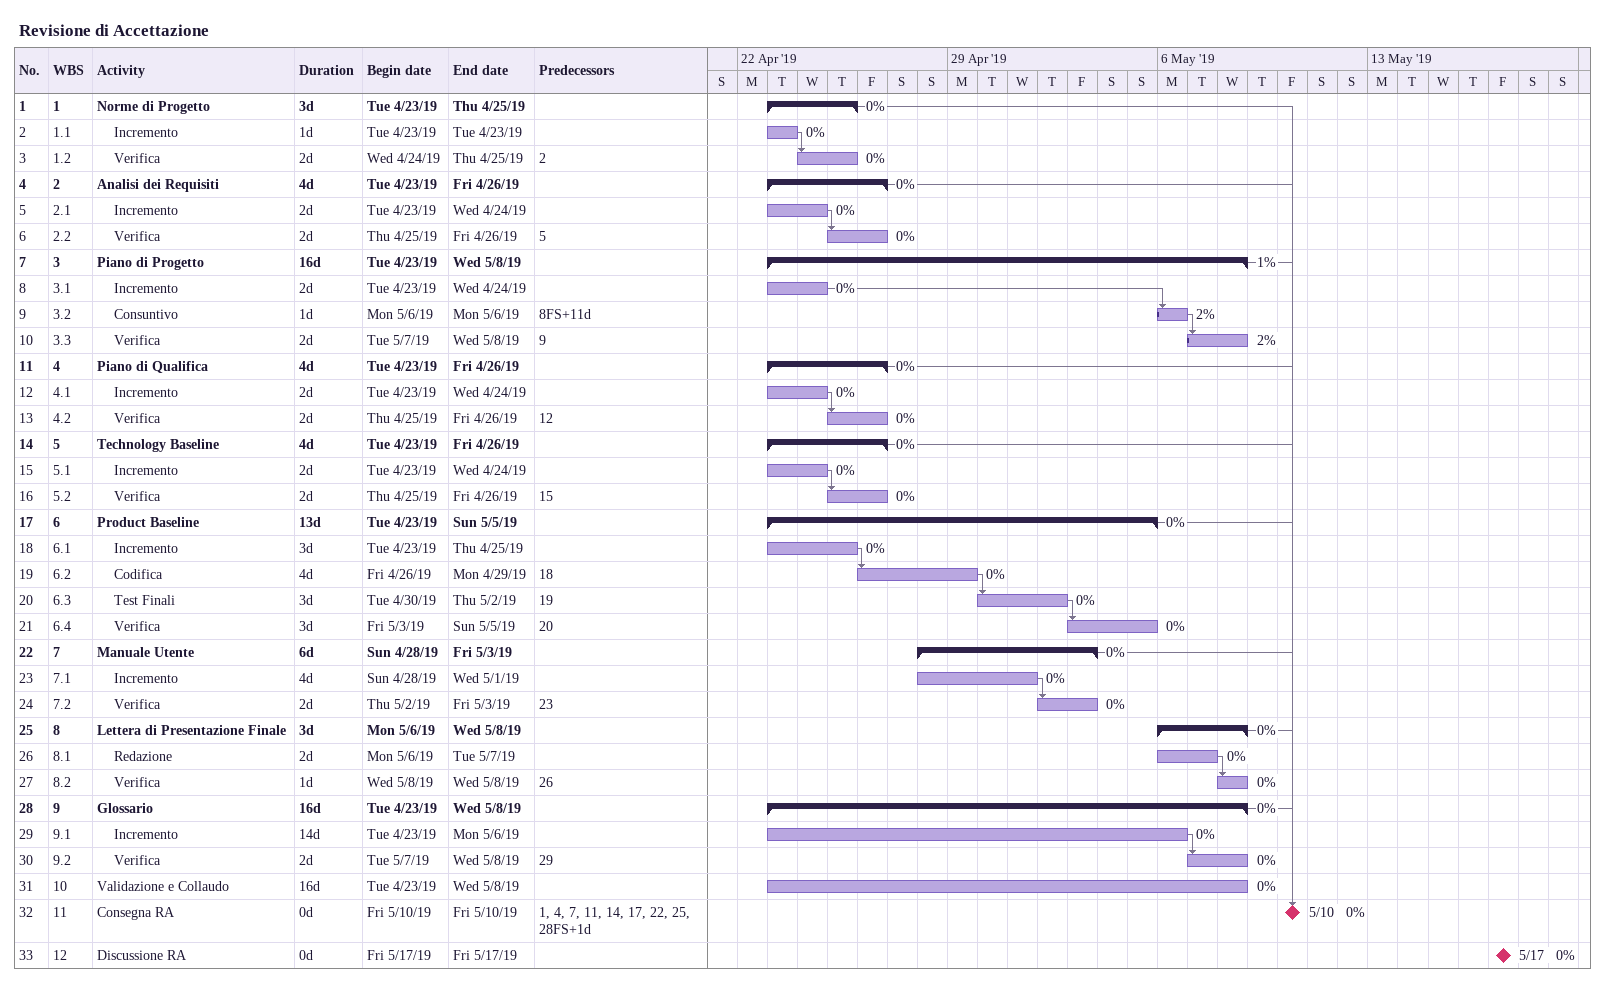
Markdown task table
Revisione di Accettazione

| ID | WBS | Task | Duration | Start | Finish | Predecessors | % complete |
|---|---|---|---|---|---|---|---|
| 1 | 1 | **Norme di Progetto** | 3d | 2019-04-23 | 2019-04-25 |  | 0 |
| 2 | 1.1 | Incremento | 1d | 2019-04-23 | 2019-04-23 |  | 0 |
| 3 | 1.2 | Verifica | 2d | 2019-04-24 | 2019-04-25 | 2 | 0 |
| 4 | 2 | **Analisi dei Requisiti** | 4d | 2019-04-23 | 2019-04-26 |  | 0 |
| 5 | 2.1 | Incremento | 2d | 2019-04-23 | 2019-04-24 |  | 0 |
| 6 | 2.2 | Verifica | 2d | 2019-04-25 | 2019-04-26 | 5 | 0 |
| 7 | 3 | **Piano di Progetto** | 16d | 2019-04-23 | 2019-05-08 |  | 1 |
| 8 | 3.1 | Incremento | 2d | 2019-04-23 | 2019-04-24 |  | 0 |
| 9 | 3.2 | Consuntivo | 1d | 2019-05-06 | 2019-05-06 | 8FS+11d | 2 |
| 10 | 3.3 | Verifica | 2d | 2019-05-07 | 2019-05-08 | 9 | 2 |
| 11 | 4 | **Piano di Qualifica** | 4d | 2019-04-23 | 2019-04-26 |  | 0 |
| 12 | 4.1 | Incremento | 2d | 2019-04-23 | 2019-04-24 |  | 0 |
| 13 | 4.2 | Verifica | 2d | 2019-04-25 | 2019-04-26 | 12 | 0 |
| 14 | 5 | **Technology Baseline** | 4d | 2019-04-23 | 2019-04-26 |  | 0 |
| 15 | 5.1 | Incremento | 2d | 2019-04-23 | 2019-04-24 |  | 0 |
| 16 | 5.2 | Verifica | 2d | 2019-04-25 | 2019-04-26 | 15 | 0 |
| 17 | 6 | **Product Baseline** | 13d | 2019-04-23 | 2019-05-05 |  | 0 |
| 18 | 6.1 | Incremento | 3d | 2019-04-23 | 2019-04-25 |  | 0 |
| 19 | 6.2 | Codifica | 4d | 2019-04-26 | 2019-04-29 | 18 | 0 |
| 20 | 6.3 | Test Finali | 3d | 2019-04-30 | 2019-05-02 | 19 | 0 |
| 21 | 6.4 | Verifica | 3d | 2019-05-03 | 2019-05-05 | 20 | 0 |
| 22 | 7 | **Manuale Utente** | 6d | 2019-04-28 | 2019-05-03 |  | 0 |
| 23 | 7.1 | Incremento | 4d | 2019-04-28 | 2019-05-01 |  | 0 |
| 24 | 7.2 | Verifica | 2d | 2019-05-02 | 2019-05-03 | 23 | 0 |
| 25 | 8 | **Lettera di Presentazione Finale** | 3d | 2019-05-06 | 2019-05-08 |  | 0 |
| 26 | 8.1 | Redazione | 2d | 2019-05-06 | 2019-05-07 |  | 0 |
| 27 | 8.2 | Verifica | 1d | 2019-05-08 | 2019-05-08 | 26 | 0 |
| 28 | 9 | **Glossario** | 16d | 2019-04-23 | 2019-05-08 |  | 0 |
| 29 | 9.1 | Incremento | 14d | 2019-04-23 | 2019-05-06 |  | 0 |
| 30 | 9.2 | Verifica | 2d | 2019-05-07 | 2019-05-08 | 29 | 0 |
| 31 | 10 | Validazione e Collaudo | 16d | 2019-04-23 | 2019-05-08 |  | 0 |
| 32 | 11 | Consegna RA | 0d | 2019-05-10 | 2019-05-10 | 1, 4, 7, 11, 14, 17, 22, 25, 28FS+1d | 0 |
| 33 | 12 | Discussione RA | 0d | 2019-05-17 | 2019-05-17 |  | 0 |
